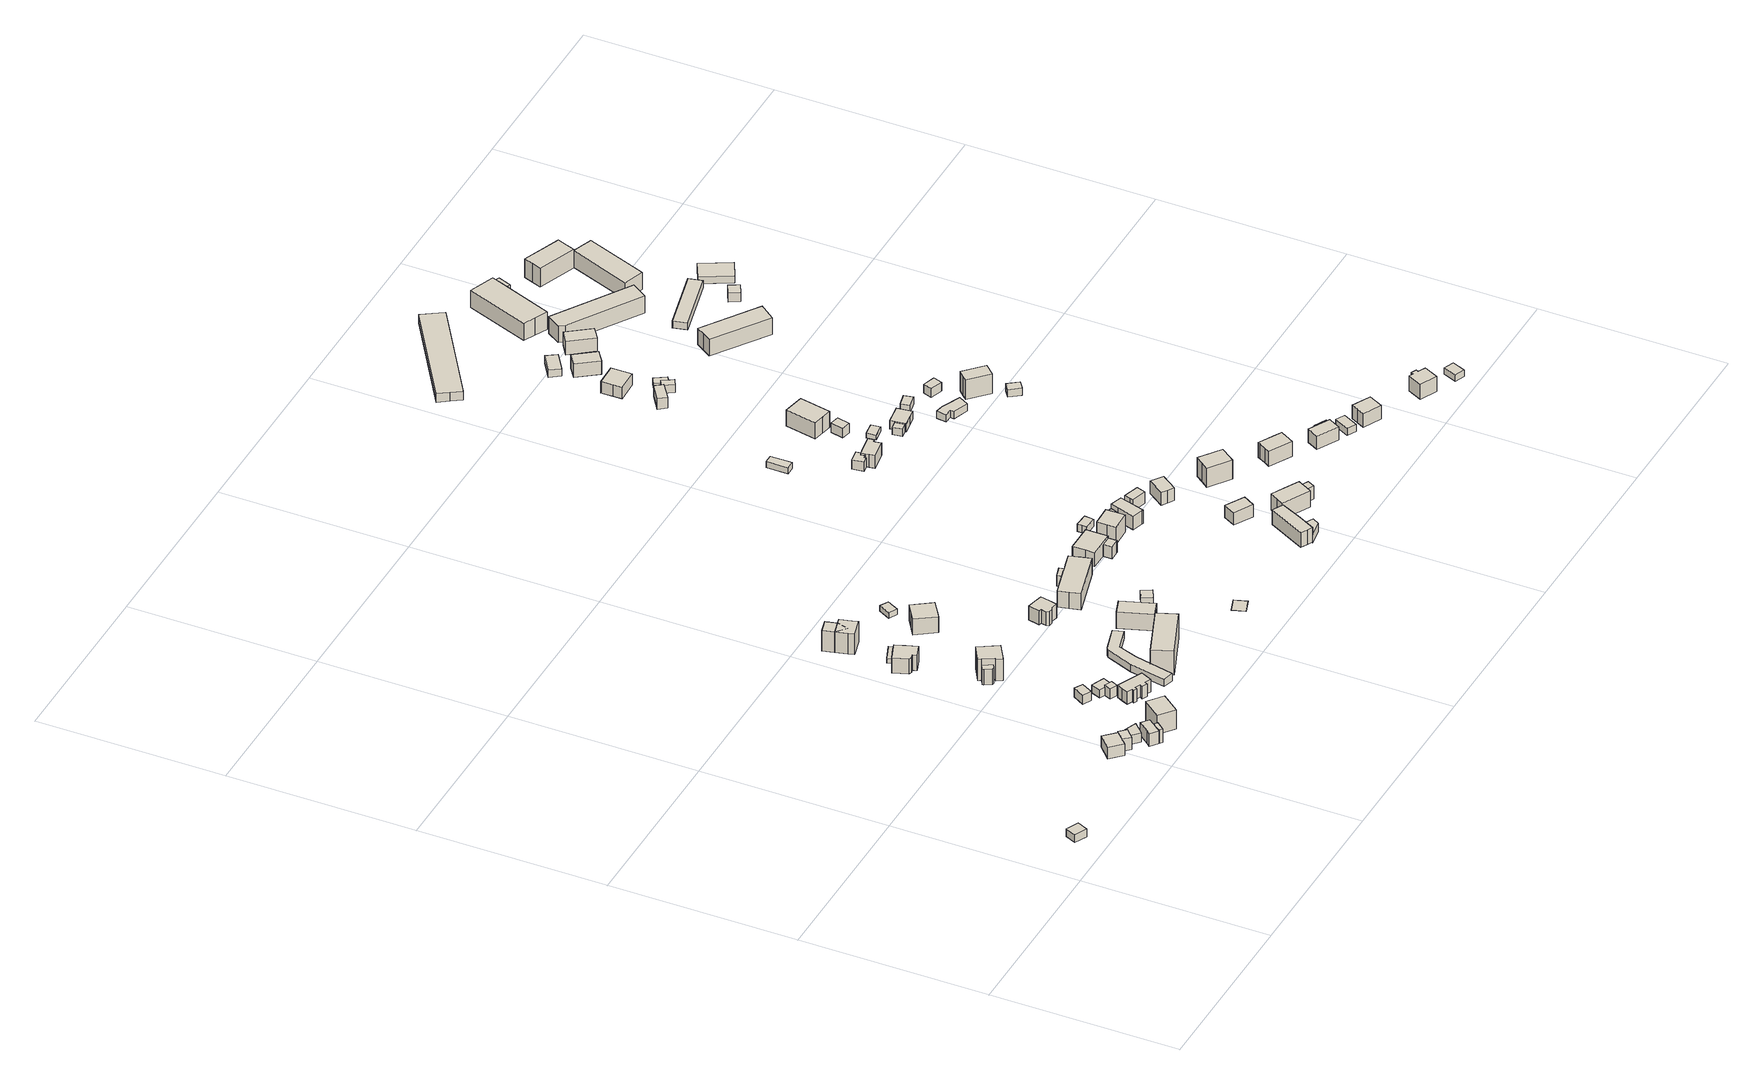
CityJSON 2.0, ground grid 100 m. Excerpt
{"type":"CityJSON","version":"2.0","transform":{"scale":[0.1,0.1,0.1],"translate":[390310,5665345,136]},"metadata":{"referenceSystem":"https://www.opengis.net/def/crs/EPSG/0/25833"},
"CityObjects":{
"building1":{"type":"Building","attributes":{"Gemeindeschluessel":"14627100","BezugspunktDach":"2200","function":"31001_9998","measuredHeight":4.64,"storeysAboveGround":2},"geometry":[{"type":"Solid","lod":"1","boundaries":[[[[0,1,2,3]],[[4,5,6,7]],[[4,7,3,2]],[[5,4,2,1]],[[6,5,1,0]],[[7,6,0,3]]]]}]},
"building2":{"type":"Building","attributes":{"Gemeindeschluessel":"14627100","function":"31001_9998"},"children":["building2-1","building2-2"]},
"building2-1":{"type":"BuildingPart","attributes":{"BezugspunktDach":"2200","measuredHeight":8.38,"storeysAboveGround":3},"parents":["building2"],"geometry":[{"type":"Solid","lod":"1","boundaries":[[[[8,9,10,11]],[[12,13,14,15]],[[12,15,11,10]],[[13,12,10,9]],[[14,13,9,8]],[[15,14,8,11]]]]}]},
"building2-2":{"type":"BuildingPart","attributes":{"BezugspunktDach":"2200","measuredHeight":9.36,"storeysAboveGround":3},"parents":["building2"],"geometry":[{"type":"Solid","lod":"1","boundaries":[[[[16,17,18,19,20]],[[21,13,22,23,24]],[[21,24,20,19]],[[13,21,19,18]],[[22,13,18,17]],[[23,22,17,16]],[[24,23,16,20]]]]}]},
"building3":{"type":"Building","attributes":{"Gemeindeschluessel":"14627100","BezugspunktDach":"2200","function":"31001_9998","measuredHeight":6.65,"storeysAboveGround":2},"geometry":[{"type":"Solid","lod":"1","boundaries":[[[[25,26,27,28]],[[29,30,31,32]],[[29,32,28,27]],[[30,29,27,26]],[[31,30,26,25]],[[32,31,25,28]]]]}]},
"building4":{"type":"Building","attributes":{"Gemeindeschluessel":"14627100","function":"31001_9998"},"children":["building4-1","building4-2"]},
"building4-1":{"type":"BuildingPart","attributes":{"BezugspunktDach":"2200","measuredHeight":8.19,"storeysAboveGround":3},"parents":["building4"],"geometry":[{"type":"Solid","lod":"1","boundaries":[[[[33,34,35,36,37]],[[38,39,40,41,42]],[[38,42,37,36]],[[39,38,36,35]],[[40,39,35,34]],[[41,40,34,33]],[[42,41,33,37]]]]}]},
"building4-2":{"type":"BuildingPart","attributes":{"BezugspunktDach":"2200","measuredHeight":8.65,"storeysAboveGround":3},"parents":["building4"],"geometry":[{"type":"Solid","lod":"1","boundaries":[[[[43,44,45,46,47]],[[48,49,50,51,41]],[[48,41,47,46]],[[49,48,46,45]],[[50,49,45,44]],[[51,50,44,43]],[[41,51,43,47]]]]}]},
"building5":{"type":"Building","attributes":{"Gemeindeschluessel":"14627100","BezugspunktDach":"2200","function":"31001_9998","measuredHeight":12.72,"storeysAboveGround":4},"geometry":[{"type":"Solid","lod":"1","boundaries":[[[[52,53,54,55,56]],[[57,58,59,60,61]],[[57,61,56,55]],[[58,57,55,54]],[[59,58,54,53]],[[60,59,53,52]],[[61,60,52,56]]]]}]},
"building6":{"type":"Building","attributes":{"Gemeindeschluessel":"14627100","BezugspunktDach":"2200","function":"31001_9998","measuredHeight":8.9,"storeysAboveGround":3},"geometry":[{"type":"Solid","lod":"1","boundaries":[[[[62,63,64,65,66,67,68,69,70]],[[71,72,73,74,75,76,77,78,79]],[[71,79,70,69]],[[72,71,69,68]],[[73,72,68,67]],[[74,73,67,66]],[[75,74,66,65]],[[76,75,65,64]],[[77,76,64,63]],[[78,77,63,62]],[[79,78,62,70]]]]}]},
"building7":{"type":"Building","attributes":{"Gemeindeschluessel":"14627100","function":"31001_9998"},"children":["building7-1","building7-2"]},
"building7-1":{"type":"BuildingPart","attributes":{"BezugspunktDach":"2200","measuredHeight":12.73,"storeysAboveGround":4},"parents":["building7"],"geometry":[{"type":"Solid","lod":"1","boundaries":[[[[80,81,82,83,84,85]],[[86,87,88,89,90,91]],[[86,91,85,84]],[[87,86,84,83]],[[88,87,83,82]],[[89,88,82,81]],[[90,89,81,80]],[[91,90,80,85]]]]}]},
"building7-2":{"type":"BuildingPart","attributes":{"BezugspunktDach":"2200","measuredHeight":12.57,"storeysAboveGround":4},"parents":["building7"],"geometry":[{"type":"Solid","lod":"1","boundaries":[[[[92,93,94,95,96]],[[97,98,99,91,100]],[[97,100,96,95]],[[98,97,95,94]],[[99,98,94,93]],[[91,99,93,92]],[[100,91,92,96]]]]}]},
"building8":{"type":"Building","attributes":{"Gemeindeschluessel":"14627100","BezugspunktDach":"2200","function":"31001_9998","measuredHeight":5.25,"storeysAboveGround":2},"geometry":[{"type":"Solid","lod":"1","boundaries":[[[[101,102,103,104]],[[105,106,107,108]],[[105,108,104,103]],[[106,105,103,102]],[[107,106,102,101]],[[108,107,101,104]]]]}]},
"building9":{"type":"Building","attributes":{"Gemeindeschluessel":"14627100","BezugspunktDach":"2200","function":"31001_9998","measuredHeight":2.32,"storeysAboveGround":1},"geometry":[{"type":"Solid","lod":"1","boundaries":[[[[109,110,111,112,113,114]],[[115,116,117,118,119,120]],[[115,120,114,113]],[[116,115,113,112]],[[117,116,112,111]],[[118,117,111,110]],[[119,118,110,109]],[[120,119,109,114]]]]}]},
"building10":{"type":"Building","attributes":{"Gemeindeschluessel":"14627100","function":"31001_9998"},"children":["building10-1","building10-2"]},
"building10-1":{"type":"BuildingPart","attributes":{"BezugspunktDach":"2200","measuredHeight":5.25,"storeysAboveGround":2},"parents":["building10"],"geometry":[{"type":"Solid","lod":"1","boundaries":[[[[121,122,123,124]],[[125,126,127,128]],[[125,128,124,123]],[[126,125,123,122]],[[127,126,122,121]],[[128,127,121,124]]]]}]},
"building10-2":{"type":"BuildingPart","attributes":{"BezugspunktDach":"2200","measuredHeight":7.28,"storeysAboveGround":2},"parents":["building10"],"geometry":[{"type":"Solid","lod":"1","boundaries":[[[[129,130,131,132,133]],[[134,135,127,136,137]],[[134,137,133,132]],[[135,134,132,131]],[[127,135,131,130]],[[136,127,130,129]],[[137,136,129,133]]]]}]},
"building11":{"type":"Building","attributes":{"Gemeindeschluessel":"14627100","function":"31001_9998"},"children":["building11-1","building11-2"]},
"building11-1":{"type":"BuildingPart","attributes":{"BezugspunktDach":"2200","measuredHeight":15.27,"storeysAboveGround":5},"parents":["building11"],"geometry":[{"type":"Solid","lod":"1","boundaries":[[[[138,139,140,141,142,143,144,145,146,147]],[[148,149,150,151,152,153,154,155,156,157]],[[148,157,147,146]],[[149,148,146,145]],[[150,149,145,144]],[[151,150,144,143]],[[152,151,143,142]],[[153,152,142,141]],[[154,153,141,140]],[[155,154,140,139]],[[156,155,139,138]],[[157,156,138,147]]]]}]},
"building11-2":{"type":"BuildingPart","attributes":{"BezugspunktDach":"2200","measuredHeight":9.01,"storeysAboveGround":3},"parents":["building11"],"geometry":[{"type":"Solid","lod":"1","boundaries":[[[[158,159,160,161,162,163]],[[164,155,165,166,167,168]],[[164,168,163,162]],[[155,164,162,161]],[[165,155,161,160]],[[166,165,160,159]],[[167,166,159,158]],[[168,167,158,163]]]]}]},
"building12":{"type":"Building","attributes":{"Gemeindeschluessel":"14627100","BezugspunktDach":"2200","function":"31001_9998","measuredHeight":10.19,"storeysAboveGround":3},"geometry":[{"type":"Solid","lod":"1","boundaries":[[[[169,170,171,172,173,174,175,176,177,178,179,180,181,182]],[[183,184,185,186,187,188,189,190,191,192,193,194,195,196]],[[183,196,182,181]],[[184,183,181,180]],[[185,184,180,179]],[[186,185,179,178]],[[187,186,178,177]],[[188,187,177,176]],[[189,188,176,175]],[[190,189,175,174]],[[191,190,174,173]],[[192,191,173,172]],[[193,192,172,171]],[[194,193,171,170]],[[195,194,170,169]],[[196,195,169,182]]]]}]},
"building13":{"type":"Building","attributes":{"Gemeindeschluessel":"14627100","BezugspunktDach":"2200","function":"31001_9998","measuredHeight":11.55,"storeysAboveGround":4},"geometry":[{"type":"Solid","lod":"1","boundaries":[[[[197,198,199,200,201]],[[202,203,204,205,206]],[[202,206,201,200]],[[203,202,200,199]],[[204,203,199,198]],[[205,204,198,197]],[[206,205,197,201]]]]}]},
"building14":{"type":"Building","attributes":{"Gemeindeschluessel":"14627100","BezugspunktDach":"2200","function":"31001_9998","measuredHeight":3.52,"storeysAboveGround":1},"geometry":[{"type":"Solid","lod":"1","boundaries":[[[[207,208,209,210]],[[211,212,213,214]],[[211,214,210,209]],[[212,211,209,208]],[[213,212,208,207]],[[214,213,207,210]]]]}]},
"building15":{"type":"Building","attributes":{"Gemeindeschluessel":"14627100","BezugspunktDach":"2200","function":"31001_9998","measuredHeight":4.32,"storeysAboveGround":1},"geometry":[{"type":"Solid","lod":"1","boundaries":[[[[215,216,217,218,219,220,221,222,223]],[[224,225,226,227,228,229,230,231,232]],[[224,232,223,222]],[[225,224,222,221]],[[226,225,221,220]],[[227,226,220,219]],[[228,227,219,218]],[[229,228,218,217]],[[230,229,217,216]],[[231,230,216,215]],[[232,231,215,223]]]]}]},
"building16":{"type":"Building","attributes":{"Gemeindeschluessel":"14627100","BezugspunktDach":"2200","function":"31001_9998","measuredHeight":16.64,"storeysAboveGround":6},"geometry":[{"type":"Solid","lod":"1","boundaries":[[[[233,234,235,236,237]],[[238,239,240,241,242]],[[238,242,237,236]],[[239,238,236,235]],[[240,239,235,234]],[[241,240,234,233]],[[242,241,233,237]]]]}]},
"building17":{"type":"Building","attributes":{"Gemeindeschluessel":"14627100","BezugspunktDach":"2200","function":"31001_9998","measuredHeight":10.43,"storeysAboveGround":3},"geometry":[{"type":"Solid","lod":"1","boundaries":[[[[243,244,245,246,247,248,249,250,251,252,253]],[[254,255,256,257,258,259,260,261,262,263,264]],[[254,264,253,252]],[[255,254,252,251]],[[256,255,251,250]],[[257,256,250,249]],[[258,257,249,248]],[[259,258,248,247]],[[260,259,247,246]],[[261,260,246,245]],[[262,261,245,244]],[[263,262,244,243]],[[264,263,243,253]]]]}]},
"building18":{"type":"Building","attributes":{"Gemeindeschluessel":"14627100","BezugspunktDach":"2200","function":"31001_9998","measuredHeight":12.55,"storeysAboveGround":4},"geometry":[{"type":"Solid","lod":"1","boundaries":[[[[265,266,267,268,269]],[[270,271,272,273,274]],[[270,274,269,268]],[[271,270,268,267]],[[272,271,267,266]],[[273,272,266,265]],[[274,273,265,269]]]]}]},
"building19":{"type":"Building","attributes":{"Gemeindeschluessel":"14627100","function":"31001_9998"},"children":["building19-1","building19-2"]},
"building19-1":{"type":"BuildingPart","attributes":{"BezugspunktDach":"2200","measuredHeight":11.27,"storeysAboveGround":4},"parents":["building19"],"geometry":[{"type":"Solid","lod":"1","boundaries":[[[[275,276,277,278,279,280,281,282,283]],[[284,285,286,287,288,289,290,291,292]],[[284,292,283,282]],[[285,284,282,281]],[[286,285,281,280]],[[287,286,280,279]],[[288,287,279,278]],[[289,288,278,277]],[[290,289,277,276]],[[291,290,276,275]],[[292,291,275,283]]]]}]},
"building19-2":{"type":"BuildingPart","attributes":{"BezugspunktDach":"2200","measuredHeight":7.36,"storeysAboveGround":2},"parents":["building19"],"geometry":[{"type":"Solid","lod":"1","boundaries":[[[[293,294,295,296,297]],[[298,286,285,284,299]],[[298,299,297,296]],[[286,298,296,295]],[[285,286,295,294]],[[284,285,294,293]],[[299,284,293,297]]]]}]},
"building20":{"type":"Building","attributes":{"Gemeindeschluessel":"14627100","BezugspunktDach":"2200","function":"31001_9998","measuredHeight":3.21,"storeysAboveGround":1},"geometry":[{"type":"Solid","lod":"1","boundaries":[[[[300,301,302,303]],[[304,305,306,307]],[[304,307,303,302]],[[305,304,302,301]],[[306,305,301,300]],[[307,306,300,303]]]]}]},
"building21":{"type":"Building","attributes":{"Gemeindeschluessel":"14627100","BezugspunktDach":"2200","function":"31001_9998","measuredHeight":3.63,"storeysAboveGround":1},"geometry":[{"type":"Solid","lod":"1","boundaries":[[[[308,309,310,311]],[[312,313,314,315]],[[312,315,311,310]],[[313,312,310,309]],[[314,313,309,308]],[[315,314,308,311]]]]}]},
"building22":{"type":"Building","attributes":{"Gemeindeschluessel":"14627100","BezugspunktDach":"2200","function":"31001_9998","measuredHeight":0.204,"storeysAboveGround":1},"geometry":[{"type":"Solid","lod":"1","boundaries":[[[[316,317,318,319]],[[320,321,322,323]],[[320,323,319,318]],[[321,320,318,317]],[[322,321,317,316]],[[323,322,316,319]]]]}]},
"building23":{"type":"Building","attributes":{"Gemeindeschluessel":"14627100","BezugspunktDach":"2200","function":"31001_9998","measuredHeight":5.45,"storeysAboveGround":2},"geometry":[{"type":"Solid","lod":"1","boundaries":[[[[324,325,326,327,328,329,330,331]],[[332,333,334,335,336,337,338,339]],[[332,339,331,330]],[[333,332,330,329]],[[334,333,329,328]],[[335,334,328,327]],[[336,335,327,326]],[[337,336,326,325]],[[338,337,325,324]],[[339,338,324,331]]]]}]},
"building24":{"type":"Building","attributes":{"Gemeindeschluessel":"14627100","function":"31001_9998"},"children":["building24-1","building24-2"]},
"building24-1":{"type":"BuildingPart","attributes":{"BezugspunktDach":"2200","measuredHeight":9.37,"storeysAboveGround":3},"parents":["building24"],"geometry":[{"type":"Solid","lod":"1","boundaries":[[[[340,341,342,343,344]],[[345,346,347,348,349]],[[345,349,344,343]],[[346,345,343,342]],[[347,346,342,341]],[[348,347,341,340]],[[349,348,340,344]]]]}]},
"building24-2":{"type":"BuildingPart","attributes":{"BezugspunktDach":"2200","measuredHeight":7.01,"storeysAboveGround":2},"parents":["building24"],"geometry":[{"type":"Solid","lod":"1","boundaries":[[[[350,351,352,353,354,355]],[[356,346,357,358,359,360]],[[356,360,355,354]],[[346,356,354,353]],[[357,346,353,352]],[[358,357,352,351]],[[359,358,351,350]],[[360,359,350,355]]]]}]},
"building25":{"type":"Building","attributes":{"Gemeindeschluessel":"14627100","BezugspunktDach":"2200","function":"31001_9998","measuredHeight":8.66,"storeysAboveGround":3},"geometry":[{"type":"Solid","lod":"1","boundaries":[[[[361,362,363,364,365,366,367,368,369,370]],[[371,372,373,374,375,376,377,378,379,380]],[[371,380,370,369]],[[372,371,369,368]],[[373,372,368,367]],[[374,373,367,366]],[[375,374,366,365]],[[376,375,365,364]],[[377,376,364,363]],[[378,377,363,362]],[[379,378,362,361]],[[380,379,361,370]]]]}]},
"building26":{"type":"Building","attributes":{"Gemeindeschluessel":"14627100","BezugspunktDach":"2200","function":"31001_9998","measuredHeight":7.81,"storeysAboveGround":3},"geometry":[{"type":"Solid","lod":"1","boundaries":[[[[381,382,383,384]],[[385,386,387,388]],[[385,388,384,383]],[[386,385,383,382]],[[387,386,382,381]],[[388,387,381,384]]]]}]},
"building27":{"type":"Building","attributes":{"Gemeindeschluessel":"14627100","BezugspunktDach":"2200","function":"31001_9998","measuredHeight":7.99,"storeysAboveGround":3},"geometry":[{"type":"Solid","lod":"1","boundaries":[[[[389,390,391,392,393]],[[394,395,396,397,398]],[[394,398,393,392]],[[395,394,392,391]],[[396,395,391,390]],[[397,396,390,389]],[[398,397,389,393]]]]}]},
"building28":{"type":"Building","attributes":{"Gemeindeschluessel":"14627100","BezugspunktDach":"2200","function":"31001_9998","measuredHeight":11.58,"storeysAboveGround":4},"geometry":[{"type":"Solid","lod":"1","boundaries":[[[[399,400,401,402,403]],[[404,405,406,407,408]],[[404,408,403,402]],[[405,404,402,401]],[[406,405,401,400]],[[407,406,400,399]],[[408,407,399,403]]]]}]},
"building29":{"type":"Building","attributes":{"Gemeindeschluessel":"14627100","BezugspunktDach":"2200","function":"31001_9998","measuredHeight":5.82,"storeysAboveGround":2},"geometry":[{"type":"Solid","lod":"1","boundaries":[[[[409,410,411,412,413]],[[414,415,416,417,418]],[[414,418,413,412]],[[415,414,412,411]],[[416,415,411,410]],[[417,416,410,409]],[[418,417,409,413]]]]}]},
"building30":{"type":"Building","attributes":{"Gemeindeschluessel":"14627100","BezugspunktDach":"2200","function":"31001_9998","measuredHeight":8.62,"storeysAboveGround":3},"geometry":[{"type":"Solid","lod":"1","boundaries":[[[[419,420,421,422,423]],[[424,425,426,427,428]],[[424,428,423,422]],[[425,424,422,421]],[[426,425,421,420]],[[427,426,420,419]],[[428,427,419,423]]]]}]},
"building31":{"type":"Building","attributes":{"Gemeindeschluessel":"14627100","BezugspunktDach":"2200","function":"31001_9998","measuredHeight":11.82,"storeysAboveGround":4},"geometry":[{"type":"Solid","lod":"1","boundaries":[[[[429,430,431,432,433]],[[434,435,436,437,438]],[[434,438,433,432]],[[435,434,432,431]],[[436,435,431,430]],[[437,436,430,429]],[[438,437,429,433]]]]}]},
"building32":{"type":"Building","attributes":{"Gemeindeschluessel":"14627100","BezugspunktDach":"2200","function":"31001_9998","measuredHeight":4.53,"storeysAboveGround":2},"geometry":[{"type":"Solid","lod":"1","boundaries":[[[[439,440,441,442,443]],[[444,445,446,447,448]],[[444,448,443,442]],[[445,444,442,441]],[[446,445,441,440]],[[447,446,440,439]],[[448,447,439,443]]]]}]},
"building33":{"type":"Building","attributes":{"Gemeindeschluessel":"14627100","BezugspunktDach":"2200","function":"31001_9998","measuredHeight":2.73,"storeysAboveGround":1},"geometry":[{"type":"Solid","lod":"1","boundaries":[[[[449,450,451,452]],[[453,454,455,456]],[[453,456,452,451]],[[454,453,451,450]],[[455,454,450,449]],[[456,455,449,452]]]]}]},
"building34":{"type":"Building","attributes":{"Gemeindeschluessel":"14627100","function":"31001_9998"},"children":["building34-1","building34-2"]},
"building34-1":{"type":"BuildingPart","attributes":{"BezugspunktDach":"2200","measuredHeight":5.51,"storeysAboveGround":2},"parents":["building34"],"geometry":[{"type":"Solid","lod":"1","boundaries":[[[[457,458,459,460,461,462,463]],[[464,465,466,467,468,469,470]],[[464,470,463,462]],[[465,464,462,461]],[[466,465,461,460]],[[467,466,460,459]],[[468,467,459,458]],[[469,468,458,457]],[[470,469,457,463]]]]}]},
"building34-2":{"type":"BuildingPart","attributes":{"BezugspunktDach":"2200","measuredHeight":3.36,"storeysAboveGround":1},"parents":["building34"],"geometry":[{"type":"Solid","lod":"1","boundaries":[[[[471,472,473,474,475]],[[476,477,466,465,478]],[[476,478,475,474]],[[477,476,474,473]],[[466,477,473,472]],[[465,466,472,471]],[[478,465,471,475]]]]}]},
"building35":{"type":"Building","attributes":{"Gemeindeschluessel":"14627100","BezugspunktDach":"2200","function":"31001_9998","measuredHeight":4.22,"storeysAboveGround":1},"geometry":[{"type":"Solid","lod":"1","boundaries":[[[[479,480,481,482]],[[483,484,485,486]],[[483,486,482,481]],[[484,483,481,480]],[[485,484,480,479]],[[486,485,479,482]]]]}]},
"building36":{"type":"Building","attributes":{"Gemeindeschluessel":"14627100","BezugspunktDach":"2200","function":"31001_9998","measuredHeight":9.67,"storeysAboveGround":3},"geometry":[{"type":"Solid","lod":"1","boundaries":[[[[487,488,489,490,491]],[[492,493,494,495,496]],[[492,496,491,490]],[[493,492,490,489]],[[494,493,489,488]],[[495,494,488,487]],[[496,495,487,491]]]]}]},
"building37":{"type":"Building","attributes":{"Gemeindeschluessel":"14627100","BezugspunktDach":"2200","function":"31001_9998","measuredHeight":4.1,"storeysAboveGround":1},"geometry":[{"type":"Solid","lod":"1","boundaries":[[[[497,498,499,500,501]],[[502,503,504,505,506]],[[502,506,501,500]],[[503,502,500,499]],[[504,503,499,498]],[[505,504,498,497]],[[506,505,497,501]]]]}]},
"building38":{"type":"Building","attributes":{"Gemeindeschluessel":"14627100","BezugspunktDach":"2200","function":"31001_9998","measuredHeight":8.17,"storeysAboveGround":3},"geometry":[{"type":"Solid","lod":"1","boundaries":[[[[507,508,509,510,511,512,513]],[[514,515,516,517,518,519,520]],[[514,520,513,512]],[[515,514,512,511]],[[516,515,511,510]],[[517,516,510,509]],[[518,517,509,508]],[[519,518,508,507]],[[520,519,507,513]]]]}]},
"building39":{"type":"Building","attributes":{"Gemeindeschluessel":"14627100","function":"31001_9998"},"children":["building39-1","building39-2"]},
"building39-1":{"type":"BuildingPart","attributes":{"BezugspunktDach":"2200","measuredHeight":5.51,"storeysAboveGround":2},"parents":["building39"],"geometry":[{"type":"Solid","lod":"1","boundaries":[[[[521,522,523,524,525,526,527,528,529]],[[530,531,532,533,534,535,536,537,538]],[[530,538,529,528]],[[531,530,528,527]],[[532,531,527,526]],[[533,532,526,525]],[[534,533,525,524]],[[535,534,524,523]],[[536,535,523,522]],[[537,536,522,521]],[[538,537,521,529]]]]}]},
"building39-2":{"type":"BuildingPart","attributes":{"BezugspunktDach":"2200","measuredHeight":4.41,"storeysAboveGround":1},"parents":["building39"],"geometry":[{"type":"Solid","lod":"1","boundaries":[[[[539,540,541,542,543]],[[537,536,535,544,545]],[[537,545,543,542]],[[536,537,542,541]],[[535,536,541,540]],[[544,535,540,539]],[[545,544,539,543]]]]}]},
"building40":{"type":"Building","attributes":{"Gemeindeschluessel":"14627100","BezugspunktDach":"2200","function":"31001_9998","measuredHeight":10.13,"storeysAboveGround":3},"geometry":[{"type":"Solid","lod":"1","boundaries":[[[[546,547,548,549,550,551,552]],[[553,554,555,556,557,558,559]],[[553,559,552,551]],[[554,553,551,550]],[[555,554,550,549]],[[556,555,549,548]],[[557,556,548,547]],[[558,557,547,546]],[[559,558,546,552]]]]}]},
"building41":{"type":"Building","attributes":{"Gemeindeschluessel":"14627100","BezugspunktDach":"2200","function":"31001_9998","measuredHeight":4.81,"storeysAboveGround":2},"geometry":[{"type":"Solid","lod":"1","boundaries":[[[[560,561,562,563]],[[564,565,566,567]],[[564,567,563,562]],[[565,564,562,561]],[[566,565,561,560]],[[567,566,560,563]]]]}]},
"building42":{"type":"Building","attributes":{"Gemeindeschluessel":"14627100","BezugspunktDach":"2200","function":"31001_9998","measuredHeight":9.57,"storeysAboveGround":3},"geometry":[{"type":"Solid","lod":"1","boundaries":[[[[568,569,570,571,572]],[[573,574,575,576,577]],[[573,577,572,571]],[[574,573,571,570]],[[575,574,570,569]],[[576,575,569,568]],[[577,576,568,572]]]]}]},
"building43":{"type":"Building","attributes":{"Gemeindeschluessel":"14627100","BezugspunktDach":"2200","function":"31001_9998","measuredHeight":7.36,"storeysAboveGround":2},"geometry":[{"type":"Solid","lod":"1","boundaries":[[[[578,579,580,581,582]],[[583,584,585,586,587]],[[583,587,582,581]],[[584,583,581,580]],[[585,584,580,579]],[[586,585,579,578]],[[587,586,578,582]]]]}]},
"building44":{"type":"Building","attributes":{"Gemeindeschluessel":"14627100","BezugspunktDach":"2200","function":"31001_9998","measuredHeight":8.58,"storeysAboveGround":3},"geometry":[{"type":"Solid","lod":"1","boundaries":[[[[588,589,590,591]],[[592,593,594,595]],[[592,595,591,590]],[[593,592,590,589]],[[594,593,589,588]],[[595,594,588,591]]]]}]},
"building45":{"type":"Building","attributes":{"Gemeindeschluessel":"14627100","BezugspunktDach":"2200","function":"31001_9998","measuredHeight":4.45,"storeysAboveGround":1},"geometry":[{"type":"Solid","lod":"1","boundaries":[[[[596,597,598,599]],[[600,601,602,603]],[[600,603,599,598]],[[601,600,598,597]],[[602,601,597,596]],[[603,602,596,599]]]]}]},
"building46":{"type":"Building","attributes":{"Gemeindeschluessel":"14627100","BezugspunktDach":"2200","function":"31001_9998","measuredHeight":9.05,"storeysAboveGround":3},"geometry":[{"type":"Solid","lod":"1","boundaries":[[[[604,605,606,607,608]],[[609,610,611,612,613]],[[609,613,608,607]],[[610,609,607,606]],[[611,610,606,605]],[[612,611,605,604]],[[613,612,604,608]]]]}]},
"building47":{"type":"Building","attributes":{"Gemeindeschluessel":"14627100","BezugspunktDach":"2200","function":"31001_9998","measuredHeight":4.19,"storeysAboveGround":1},"geometry":[{"type":"Solid","lod":"1","boundaries":[[[[614,615,616,617,618,619,620]],[[621,622,623,624,625,626,627]],[[621,627,620,619]],[[622,621,619,618]],[[623,622,618,617]],[[624,623,617,616]],[[625,624,616,615]],[[626,625,615,614]],[[627,626,614,620]]]]}]},
"building48":{"type":"Building","attributes":{"Gemeindeschluessel":"14627100","function":"31001_9998"},"children":["building48-1","building48-2","building48-3"]},
"building48-1":{"type":"BuildingPart","attributes":{"BezugspunktDach":"2200","measuredHeight":11.05,"storeysAboveGround":4},"parents":["building48"],"geometry":[{"type":"Solid","lod":"1","boundaries":[[[[628,629,630,631,632,633,634,635,636,637]],[[638,639,640,641,642,643,644,645,646,647]],[[638,647,637,636]],[[639,638,636,635]],[[640,639,635,634]],[[641,640,634,633]],[[642,641,633,632]],[[643,642,632,631]],[[644,643,631,630]],[[645,644,630,629]],[[646,645,629,628]],[[647,646,628,637]]]]}]},
"building48-2":{"type":"BuildingPart","attributes":{"BezugspunktDach":"2200","measuredHeight":4.08,"storeysAboveGround":1},"parents":["building48"],"geometry":[{"type":"Solid","lod":"1","boundaries":[[[[648,649,650,651]],[[652,653,654,655]],[[652,655,651,650]],[[653,652,650,649]],[[654,653,649,648]],[[655,654,648,651]]]]}]},
"building48-3":{"type":"BuildingPart","attributes":{"BezugspunktDach":"2200","measuredHeight":8.71,"storeysAboveGround":3},"parents":["building48"],"geometry":[{"type":"Solid","lod":"1","boundaries":[[[[656,657,658,659,660,661,662]],[[663,664,665,666,667,668,669]],[[663,669,662,661]],[[664,663,661,660]],[[665,664,660,659]],[[666,665,659,658]],[[667,666,658,657]],[[668,667,657,656]],[[669,668,656,662]]]]}]},
"building49":{"type":"Building","attributes":{"Gemeindeschluessel":"14627100","function":"31001_9998"},"children":["building49-1","building49-2"]},
"building49-1":{"type":"BuildingPart","attributes":{"BezugspunktDach":"2200","measuredHeight":13.02,"storeysAboveGround":4},"parents":["building49"],"geometry":[{"type":"Solid","lod":"1","boundaries":[[[[670,671,672,673,674,675,676]],[[677,678,679,680,681,682,683]],[[677,683,676,675]],[[678,677,675,674]],[[679,678,674,673]],[[680,679,673,672]],[[681,680,672,671]],[[682,681,671,670]],[[683,682,670,676]]]]}]},
"building49-2":{"type":"BuildingPart","attributes":{"BezugspunktDach":"2200","measuredHeight":6.17,"storeysAboveGround":2},"parents":["building49"],"geometry":[{"type":"Solid","lod":"1","boundaries":[[[[684,685,686,687,688]],[[679,689,690,691,680]],[[679,680,688,687]],[[689,679,687,686]],[[690,689,686,685]],[[691,690,685,684]],[[680,691,684,688]]]]}]},
"building50":{"type":"Building","attributes":{"Gemeindeschluessel":"14627100","BezugspunktDach":"2200","function":"31001_9998","measuredHeight":10.05,"storeysAboveGround":3},"geometry":[{"type":"Solid","lod":"1","boundaries":[[[[692,693,694,695,696]],[[697,698,699,700,701]],[[697,701,696,695]],[[698,697,695,694]],[[699,698,694,693]],[[700,699,693,692]],[[701,700,692,696]]]]}]},
"building51":{"type":"Building","attributes":{"Gemeindeschluessel":"14627100","BezugspunktDach":"2200","function":"31001_9998","measuredHeight":5.16,"storeysAboveGround":2},"geometry":[{"type":"Solid","lod":"1","boundaries":[[[[702,703,704,705]],[[706,707,708,709]],[[706,709,705,704]],[[707,706,704,703]],[[708,707,703,702]],[[709,708,702,705]]]]}]},
"building52":{"type":"Building","attributes":{"Gemeindeschluessel":"14627100","BezugspunktDach":"2200","function":"31001_9998","measuredHeight":12.93,"storeysAboveGround":4},"geometry":[{"type":"Solid","lod":"1","boundaries":[[[[710,711,712,713,714,715,716]],[[717,718,719,720,721,722,723]],[[717,723,716,715]],[[718,717,715,714]],[[719,718,714,713]],[[720,719,713,712]],[[721,720,712,711]],[[722,721,711,710]],[[723,722,710,716]]]]}]},
"building53":{"type":"Building","attributes":{"Gemeindeschluessel":"14627100","function":"31001_9998"},"children":["building53-1","building53-2"]},
"building53-1":{"type":"BuildingPart","attributes":{"BezugspunktDach":"2200","measuredHeight":12.51,"storeysAboveGround":4},"parents":["building53"],"geometry":[{"type":"Solid","lod":"1","boundaries":[[[[724,725,726,727,728,729,730,731]],[[732,733,734,735,736,737,738,739]],[[732,739,731,730]],[[733,732,730,729]],[[734,733,729,728]],[[735,734,728,727]],[[736,735,727,726]],[[737,736,726,725]],[[738,737,725,724]],[[739,738,724,731]]]]}]},
"building53-2":{"type":"BuildingPart","attributes":{"BezugspunktDach":"2200","measuredHeight":3.5,"storeysAboveGround":1},"parents":["building53"],"geometry":[{"type":"Solid","lod":"1","boundaries":[[[[740,741,742,743]],[[744,745,746,734]],[[744,734,743,742]],[[745,744,742,741]],[[746,745,741,740]],[[734,746,740,743]]]]}]},
"building54":{"type":"Building","attributes":{"Gemeindeschluessel":"14627100","BezugspunktDach":"2200","function":"31001_9998","measuredHeight":11.87,"storeysAboveGround":4},"geometry":[{"type":"Solid","lod":"1","boundaries":[[[[747,748,749,750,751]],[[752,753,754,755,756]],[[752,756,751,750]],[[753,752,750,749]],[[754,753,749,748]],[[755,754,748,747]],[[756,755,747,751]]]]}]},
"building55":{"type":"Building","attributes":{"Gemeindeschluessel":"14627100","BezugspunktDach":"2200","function":"31001_9998","measuredHeight":4.17,"storeysAboveGround":1},"geometry":[{"type":"Solid","lod":"1","boundaries":[[[[757,758,759,760]],[[761,762,763,764]],[[761,764,760,759]],[[762,761,759,758]],[[763,762,758,757]],[[764,763,757,760]]]]}]},
"building56":{"type":"Building","attributes":{"Gemeindeschluessel":"14627100","BezugspunktDach":"2200","function":"31001_9998","measuredHeight":4.77,"storeysAboveGround":2},"geometry":[{"type":"Solid","lod":"1","boundaries":[[[[765,766,767,768]],[[769,770,771,772]],[[769,772,768,767]],[[770,769,767,766]],[[771,770,766,765]],[[772,771,765,768]]]]}]},
"building57":{"type":"Building","attributes":{"Gemeindeschluessel":"14627100","BezugspunktDach":"2200","function":"31001_9998","measuredHeight":10.3,"storeysAboveGround":3},"geometry":[{"type":"Solid","lod":"1","boundaries":[[[[773,774,775,776,777,778,779,780,781]],[[782,783,784,785,786,787,788,789,790]],[[782,790,781,780]],[[783,782,780,779]],[[784,783,779,778]],[[785,784,778,777]],[[786,785,777,776]],[[787,786,776,775]],[[788,787,775,774]],[[789,788,774,773]],[[790,789,773,781]]]]}]},
"building58":{"type":"Building","attributes":{"Gemeindeschluessel":"14627100","BezugspunktDach":"2200","function":"31001_9998","measuredHeight":14.15,"storeysAboveGround":5},"geometry":[{"type":"Solid","lod":"1","boundaries":[[[[791,792,793,794,795,796,797]],[[798,799,800,801,802,803,804]],[[798,804,797,796]],[[799,798,796,795]],[[800,799,795,794]],[[801,800,794,793]],[[802,801,793,792]],[[803,802,792,791]],[[804,803,791,797]]]]}]},
"building59":{"type":"Building","attributes":{"Gemeindeschluessel":"14627100","BezugspunktDach":"2200","function":"31001_9998","measuredHeight":12.52,"storeysAboveGround":4},"geometry":[{"type":"Solid","lod":"1","boundaries":[[[[805,806,807,808,809]],[[810,811,812,813,814]],[[810,814,809,808]],[[811,810,808,807]],[[812,811,807,806]],[[813,812,806,805]],[[814,813,805,809]]]]}]},
"building60":{"type":"Building","attributes":{"Gemeindeschluessel":"14627100","BezugspunktDach":"2200","function":"31001_9998","measuredHeight":8.79,"storeysAboveGround":3},"geometry":[{"type":"Solid","lod":"1","boundaries":[[[[815,816,817,818]],[[819,820,821,822]],[[819,822,818,817]],[[820,819,817,816]],[[821,820,816,815]],[[822,821,815,818]]]]}]},
"building61":{"type":"Building","attributes":{"Gemeindeschluessel":"14627100","BezugspunktDach":"2200","function":"31001_9998","measuredHeight":9.59,"storeysAboveGround":3},"geometry":[{"type":"Solid","lod":"1","boundaries":[[[[823,824,825,826,827]],[[828,829,830,831,832]],[[828,832,827,826]],[[829,828,826,825]],[[830,829,825,824]],[[831,830,824,823]],[[832,831,823,827]]]]}]},
"building62":{"type":"Building","attributes":{"Gemeindeschluessel":"14627100","BezugspunktDach":"2200","function":"31001_9998","measuredHeight":3.48,"storeysAboveGround":1},"geometry":[{"type":"Solid","lod":"1","boundaries":[[[[833,834,835,836,837]],[[838,839,840,841,842]],[[838,842,837,836]],[[839,838,836,835]],[[840,839,835,834]],[[841,840,834,833]],[[842,841,833,837]]]]}]},
"building63":{"type":"Building","attributes":{"Gemeindeschluessel":"14627100","BezugspunktDach":"2200","function":"31001_9998","measuredHeight":4.34,"storeysAboveGround":1},"geometry":[{"type":"Solid","lod":"1","boundaries":[[[[843,844,845,846]],[[847,848,849,850]],[[847,850,846,845]],[[848,847,845,844]],[[849,848,844,843]],[[850,849,843,846]]]]}]},
"building64":{"type":"Building","attributes":{"Gemeindeschluessel":"14627100","BezugspunktDach":"2200","function":"31001_9998","measuredHeight":4.13,"storeysAboveGround":1},"geometry":[{"type":"Solid","lod":"1","boundaries":[[[[851,852,853,854]],[[855,856,857,858]],[[855,858,854,853]],[[856,855,853,852]],[[857,856,852,851]],[[858,857,851,854]]]]}]},
"building65":{"type":"Building","attributes":{"Gemeindeschluessel":"14627100","BezugspunktDach":"2200","function":"31001_9998","measuredHeight":5.6,"storeysAboveGround":2},"geometry":[{"type":"Solid","lod":"1","boundaries":[[[[859,860,861,862]],[[863,864,865,866]],[[863,866,862,861]],[[864,863,861,860]],[[865,864,860,859]],[[866,865,859,862]]]]}]},
"building66":{"type":"Building","attributes":{"Gemeindeschluessel":"14627100","BezugspunktDach":"2200","function":"31001_9998","measuredHeight":9.61,"storeysAboveGround":3},"geometry":[{"type":"Solid","lod":"1","boundaries":[[[[867,868,869,870,871]],[[872,873,874,875,876]],[[872,876,871,870]],[[873,872,870,869]],[[874,873,869,868]],[[875,874,868,867]],[[876,875,867,871]]]]}]},
"building67":{"type":"Building","attributes":{"Gemeindeschluessel":"14627100","BezugspunktDach":"2200","function":"31001_9998","measuredHeight":10.5,"storeysAboveGround":4},"geometry":[{"type":"Solid","lod":"1","boundaries":[[[[877,878,879,880,881,882,883,884]],[[885,886,887,888,889,890,891,892]],[[885,892,884,883]],[[886,885,883,882]],[[887,886,882,881]],[[888,887,881,880]],[[889,888,880,879]],[[890,889,879,878]],[[891,890,878,877]],[[892,891,877,884]]]]}]},
"building68":{"type":"Building","attributes":{"Gemeindeschluessel":"14627100","BezugspunktDach":"2200","function":"31001_9998","measuredHeight":4.74,"storeysAboveGround":2},"geometry":[{"type":"Solid","lod":"1","boundaries":[[[[893,894,895,896,897]],[[898,899,900,901,902]],[[898,902,897,896]],[[899,898,896,895]],[[900,899,895,894]],[[901,900,894,893]],[[902,901,893,897]]]]}]}
},
"vertices":[
[74,1,264],[102,58,264],[35,90,264],[8,33,264],[35,90,219],[102,58,219],[74,1,219],[8,33,219],
[847,173,188],[916,241,188],[858,301,188],[788,233,188],[858,301,122],[916,241,122],[847,173,122],[788,233,122],
[904,163,194],[949,207,194],[916,241,194],[893,218,194],[871,197,194],[893,218,122],[949,207,122],[904,163,122],[871,197,122],
[995,156,160],[1050,213,160],[985,237,160],[949,200,160],[985,237,107],[1050,213,107],[995,156,107],[949,200,107],
[1067,98,141],[1129,176,141],[1089,208,141],[1042,149,141],[1027,130,141],[1042,149,68],[1089,208,68],[1129,176,68],[1067,98,68],[1027,130,68],
[1082,86,147],[1117,129,147],[1102,141,147],[1088,125,147],[1067,98,147],[1088,125,68],[1102,141,68],[1117,129,68],[1082,86,68],
[1211,77,176],[1287,175,176],[1246,207,176],[1209,236,176],[1132,138,176],[1209,236,64],[1246,207,64],[1287,175,64],[1211,77,64],[1132,138,64],
[872,1315,306],[888,1308,306],[904,1314,306],[912,1290,306],[981,1316,306],[959,1375,306],[939,1428,306],[909,1417,306],[843,1392,306],[909,1417,217],[939,1428,217],[959,1375,217],[981,1316,217],[912,1290,217],[904,1314,217],[888,1308,217],[872,1315,217],[843,1392,217],
[808,1604,406],[817,1572,406],[914,1598,406],[905,1631,406],[888,1692,406],[791,1665,406],[888,1692,284],[905,1631,284],[914,1598,284],[817,1572,284],[808,1604,284],[791,1665,284],
[791,1665,405],[842,1623,405],[860,1684,405],[844,1744,405],[775,1725,405],[844,1744,284],[860,1684,284],[842,1623,284],[775,1725,284],
[1182,508,164],[1215,569,164],[1172,593,164],[1138,532,164],[1172,593,111],[1215,569,111],[1182,508,111],[1138,532,111],
[909,1417,246],[939,1428,246],[959,1375,246],[1020,1398,246],[989,1479,246],[898,1445,246],[989,1479,222],[1020,1398,222],[959,1375,222],[939,1428,222],[909,1417,222],[898,1445,222],
[1323,470,127],[1345,521,127],[1276,550,127],[1255,499,127],[1276,550,80],[1345,521,80],[1323,470,80],[1255,499,80],
[1307,433,141],[1323,470,141],[1297,481,141],[1283,487,141],[1268,450,141],[1283,487,80],[1297,481,80],[1307,433,80],[1268,450,80],
[1105,1046,234],[1104,1046,234],[1138,990,234],[1129,985,234],[1148,954,234],[1199,985,234],[1241,1010,234],[1180,1112,234],[1137,1087,234],[1095,1062,234],[1137,1087,109],[1180,1112,109],[1241,1010,109],[1199,985,109],[1148,954,109],[1129,985,109],[1138,990,109],[1104,1046,109],[1105,1046,109],[1095,1062,109],
[1098,985,200],[1108,983,200],[1133,998,200],[1104,1046,200],[1077,1029,200],[1077,1021,200],[1077,1029,109],[1133,998,109],[1108,983,109],[1098,985,109],[1077,1021,109],
[1308,354,142],[1304,344,142],[1321,336,142],[1327,348,142],[1357,335,142],[1350,321,142],[1377,308,142],[1384,324,142],[1416,309,142],[1429,337,142],[1444,369,142],[1309,430,142],[1295,399,142],[1280,367,142],[1295,399,69],[1309,430,69],[1444,369,69],[1429,337,69],[1416,309,69],[1384,324,69],[1377,308,69],[1350,321,69],[1357,335,69],[1327,348,69],[1321,336,69],[1304,344,69],[1308,354,69],[1280,367,69],
[1234,1334,303],[1328,1398,303],[1259,1499,303],[1207,1464,303],[1165,1435,303],[1207,1464,210],[1259,1499,210],[1328,1398,210],[1234,1334,210],[1165,1435,210],
[1214,1541,295],[1247,1603,295],[1203,1627,295],[1170,1565,295],[1203,1627,263],[1247,1603,263],[1214,1541,263],[1170,1565,263],
[1563,266,91],[1609,480,91],[1645,581,91],[1765,616,91],[1748,671,91],[1615,632,91],[1600,619,91],[1543,474,91],[1506,280,91],[1543,474,48],[1600,619,48],[1615,632,48],[1748,671,48],[1765,616,48],[1645,581,48],[1609,480,48],[1563,266,48],[1506,280,48],
[1647,296,159],[1919,402,159],[1899,452,159],[1878,508,159],[1606,402,159],[1878,508,18],[1899,452,18],[1919,402,18],[1647,296,18],[1606,402,18],
[1674,1007,155],[1668,977,155],[1676,963,155],[1694,960,155],[1696,961,155],[1707,968,155],[1744,960,155],[1764,1051,155],[1718,1062,155],[1673,1072,155],[1659,1010,155],[1673,1072,74],[1718,1062,74],[1764,1051,74],[1744,960,74],[1707,968,74],[1696,961,74],[1694,960,74],[1676,963,74],[1668,977,74],[1674,1007,74],[1659,1010,74],
[1902,521,129],[1944,535,129],[1985,550,129],[1925,722,129],[1842,693,129],[1925,722,32],[1985,550,32],[1944,535,32],[1902,521,32],[1842,693,32],
[1863,949,147],[1878,895,147],[2151,969,147],[2137,1022,147],[2121,1080,147],[2062,1064,147],[2004,1048,147],[2004,1049,147],[1848,1007,147],[2004,1049,52],[2004,1048,52],[2062,1064,52],[2121,1080,52],[2137,1022,52],[2151,969,52],[1878,895,52],[1863,949,52],[1848,1007,52],
[2004,1049,115],[2004,1048,115],[2062,1064,115],[2053,1096,115],[1996,1080,115],[2053,1096,52],[1996,1080,52],
[2095,621,66],[2148,649,66],[2120,702,66],[2067,674,66],[2120,702,33],[2148,649,33],[2095,621,33],[2067,674,33],
[1602,2298,623],[1648,2298,623],[1646,2414,623],[1601,2414,623],[1646,2414,587],[1648,2298,587],[1602,2298,587],[1601,2414,587],
[2231,200,30],[2307,225,30],[2284,293,30],[2208,267,30],[2284,293,28],[2307,225,28],[2231,200,28],[2208,267,28],
[1933,2059,511],[1965,2064,511],[1964,2073,511],[1980,2075,511],[1976,2098,511],[1991,2100,511],[1986,2129,511],[1923,2119,511],[1986,2129,456],[1991,2100,456],[1976,2098,456],[1980,2075,456],[1964,2073,456],[1965,2064,456],[1933,2059,456],[1923,2119,456],
[2226,1038,123],[2226,990,123],[2372,991,123],[2371,1108,123],[2225,1107,123],[2371,1108,41],[2372,991,41],[2226,990,41],[2226,1038,41],[2225,1107,41],
[2317,943,111],[2368,943,111],[2372,943,111],[2372,991,111],[2368,992,111],[2317,990,111],[2368,992,41],[2372,943,41],[2368,943,41],[2317,943,41],[2317,990,41],
[1980,2075,522],[1983,2056,522],[1987,2027,522],[2090,2043,522],[2085,2072,522],[2084,2082,522],[2098,2084,522],[2093,2117,522],[1991,2100,522],[1976,2098,522],[1991,2100,447],[2093,2117,447],[2098,2084,447],[2084,2082,447],[2085,2072,447],[2090,2043,447],[1987,2027,447],[1983,2056,447],[1980,2075,447],[1976,2098,447],
[2066,2201,603],[2082,2269,603],[2033,2280,603],[2018,2212,603],[2033,2280,547],[2082,2269,547],[2066,2201,547],[2018,2212,547],
[1777,3014,689],[1860,3073,689],[1847,3091,689],[1832,3112,689],[1748,3054,689],[1832,3112,625],[1847,3091,625],[1860,3073,625],[1777,3014,625],[1748,3054,625],
[2002,2308,650],[2054,2298,650],[2087,2465,650],[1976,2487,650],[1943,2320,650],[1976,2487,556],[2087,2465,556],[2054,2298,556],[2002,2308,556],[1943,2320,556],
[1252,3903,784],[1286,3850,784],[1814,4195,784],[1743,4302,784],[1216,3957,784],[1743,4302,733],[1814,4195,733],[1286,3850,733],[1252,3903,733],[1216,3957,733],
[1732,3278,707],[1733,3230,707],[1851,3234,707],[1848,3345,707],[1730,3341,707],[1848,3345,640],[1851,3234,640],[1733,3230,640],[1732,3278,640],[1730,3341,640],
[2426,1022,142],[2427,975,142],[2535,978,142],[2532,1079,142],[2424,1076,142],[2532,1079,42],[2535,978,42],[2427,975,42],[2426,1022,42],[2424,1076,42],
[2481,1118,107],[2484,1168,107],[2414,1172,107],[2413,1146,107],[2412,1122,107],[2413,1146,64],[2414,1172,64],[2484,1168,64],[2481,1118,64],[2412,1122,64],
[2144,2097,514],[2214,2106,514],[2207,2156,514],[2138,2147,514],[2207,2156,487],[2214,2106,487],[2144,2097,487],[2138,2147,487],
[1906,3035,672],[1920,3044,672],[1938,3055,672],[1923,3078,672],[1904,3111,672],[1886,3100,672],[1871,3090,672],[1886,3100,623],[1904,3111,623],[1923,3078,623],[1938,3055,623],[1920,3044,623],[1906,3035,623],[1871,3090,623],
[1904,3111,657],[1923,3078,657],[1960,3102,657],[1923,3161,657],[1887,3139,657],[1923,3161,623],[1960,3102,623],[1887,3139,623],
[1736,3550,711],[1831,3614,711],[1795,3668,711],[1700,3603,711],[1795,3668,668],[1831,3614,668],[1736,3550,668],[1700,3603,668],
[1853,3397,728],[1882,3418,728],[1914,3441,728],[1835,3550,728],[1774,3505,728],[1835,3550,650],[1914,3441,650],[1882,3418,650],[1853,3397,650],[1774,3505,650],
[2585,1054,85],[2604,1048,85],[2618,1093,85],[2573,1106,85],[2565,1060,85],[2573,1106,46],[2618,1093,46],[2604,1048,46],[2585,1054,46],[2565,1060,46],
[2636,937,112],[2641,936,112],[2683,1073,112],[2678,1074,112],[2618,1093,112],[2604,1048,112],[2576,956,112],[2604,1048,33],[2618,1093,33],[2678,1074,33],[2683,1073,33],[2641,936,33],[2636,937,33],[2576,956,33],
[2290,2070,505],[2298,2019,505],[2297,2019,505],[2298,2013,505],[2359,2022,505],[2400,2028,505],[2388,2109,505],[2347,2103,505],[2286,2094,505],[2347,2103,457],[2388,2109,457],[2400,2028,457],[2359,2022,457],[2298,2013,457],[2297,2019,457],[2298,2019,457],[2290,2070,457],[2286,2094,457],
[2257,2013,501],[2297,2019,501],[2298,2019,501],[2290,2070,501],[2249,2064,501],[2257,2013,457],[2249,2064,457],
[2853,176,98],[2879,162,98],[2925,249,98],[2980,365,98],[2956,378,98],[2923,395,98],[2817,195,98],[2923,395,13],[2956,378,13],[2980,365,13],[2925,249,13],[2879,162,13],[2853,176,13],[2817,195,13],
[2971,175,57],[2992,213,57],[2925,249,57],[2879,162,57],[2925,249,8],[2992,213,8],[2971,175,8],[2879,162,8],
[1989,3484,745],[2021,3508,745],[2049,3528,745],[1960,3650,745],[1899,3606,745],[1960,3650,666],[2049,3528,666],[2021,3508,666],[1989,3484,666],[1899,3606,666],
[2778,992,109],[2793,1040,109],[2710,1066,109],[2700,1033,109],[2695,1017,109],[2700,1033,42],[2710,1066,42],[2793,1040,42],[2778,992,42],[2695,1017,42],
[2937,501,85],[2973,563,85],[2874,619,85],[2839,556,85],[2874,619,13],[2973,563,13],[2937,501,13],[2839,556,13],
[2450,2064,493],[2518,2079,493],[2507,2128,493],[2439,2113,493],[2507,2128,452],[2518,2079,452],[2450,2064,452],[2439,2113,452],
[2834,900,110],[2865,879,110],[2925,965,110],[2865,1007,110],[2805,920,110],[2865,1007,35],[2925,965,35],[2865,879,35],[2834,900,35],[2805,920,35],
[2590,1923,416],[2589,1902,416],[2672,1872,416],[2700,1925,416],[2602,1969,416],[2557,1978,416],[2551,1925,416],[2557,1978,374],[2602,1969,374],[2700,1925,374],[2672,1872,374],[2589,1902,374],[2590,1923,374],[2551,1925,374],
[3123,290,109],[3143,327,109],[3144,328,109],[3144,329,109],[3164,367,109],[3166,370,109],[3090,411,109],[3022,448,109],[2999,405,109],[2978,368,109],[2999,405,13],[3022,448,13],[3090,411,13],[3166,370,13],[3164,367,13],[3144,329,13],[3144,328,13],[3143,327,13],[3123,290,13],[2978,368,13],
[3166,370,47],[3187,409,47],[3111,450,47],[3090,411,47],[3111,450,12],[3187,409,12],[3166,370,12],[3090,411,12],
[3144,328,89],[3189,304,89],[3200,325,89],[3209,342,89],[3164,367,89],[3155,349,89],[3144,329,89],[3155,349,12],[3164,367,12],[3209,342,12],[3200,325,12],[3189,304,12],[3144,328,12],[3144,329,12],
[1952,3793,787],[2019,3760,787],[2131,4056,787],[2152,4110,787],[2081,4137,787],[2017,4162,787],[1891,3824,787],[2017,4162,686],[2081,4137,686],[2152,4110,686],[2131,4056,686],[2019,3760,686],[1952,3793,686],[1891,3824,686],
[2185,4035,747],[2212,4106,747],[2158,4127,747],[2152,4110,747],[2131,4056,747],[2158,4127,686],[2212,4106,686],[2185,4035,686],
[1982,3645,772],[2351,3408,772],[2406,3493,772],[2008,3748,772],[1962,3677,772],[2008,3748,672],[2406,3493,672],[2351,3408,672],[1982,3645,672],[1962,3677,672],
[2697,2019,478],[2713,2067,478],[2647,2089,478],[2631,2042,478],[2647,2089,426],[2713,2067,426],[2697,2019,426],[2631,2042,426],
[2528,2825,711],[2560,2867,711],[2582,2895,711],[2592,2909,711],[2303,3107,711],[2274,3064,711],[2245,3021,711],[2274,3064,615],[2303,3107,615],[2592,2909,615],[2582,2895,615],[2560,2867,615],[2528,2825,615],[2245,3021,615],
[3116,695,164],[3145,733,164],[3161,755,164],[3174,773,164],[3098,829,164],[3064,854,164],[3035,815,164],[3006,777,164],[3035,815,52],[3064,854,52],[3098,829,52],[3174,773,52],[3161,755,52],[3145,733,52],[3116,695,52],[3006,777,52],
[3133,804,87],[3146,820,87],[3111,847,87],[3098,829,87],[3111,847,52],[3146,820,52],[3133,804,52],
[2832,1818,502],[2882,1870,502],[2784,1963,502],[2755,1933,502],[2735,1910,502],[2755,1933,387],[2784,1963,387],[2882,1870,387],[2832,1818,387],[2735,1910,387],
[2899,1693,413],[2939,1723,413],[2897,1779,413],[2857,1749,413],[2897,1779,371],[2939,1723,371],[2899,1693,371],[2857,1749,371],
[2379,3196,663],[2711,3274,663],[2694,3347,663],[2362,3269,663],[2694,3347,622],[2711,3274,622],[2379,3196,622],[2362,3269,622],
[3399,518,141],[3414,544,141],[3441,593,141],[3399,616,141],[3348,645,141],[3322,658,141],[3315,646,141],[3296,609,141],[3281,583,141],[3296,609,53],[3315,646,53],[3322,658,53],[3348,645,53],[3399,616,53],[3441,593,53],[3414,544,53],[3399,518,53],[3281,583,53],
[2504,3854,799],[2511,3873,799],[2522,3903,799],[2540,3952,799],[2338,4031,799],[2319,3982,799],[2300,3933,799],[2319,3982,689],[2338,4031,689],[2540,3952,689],[2522,3903,689],[2511,3873,689],[2504,3854,689],[2300,3933,689],
[2499,3492,783],[2622,3821,783],[2569,3841,783],[2515,3860,783],[2392,3531,783],[2515,3860,684],[2569,3841,684],[2622,3821,684],[2499,3492,684],[2392,3531,684],
[2685,3065,679],[2737,3093,679],[2709,3146,679],[2656,3117,679],[2709,3146,624],[2737,3093,624],[2685,3065,624],[2656,3117,624],
[3613,377,129],[3629,407,129],[3646,439,129],[3534,499,129],[3501,437,129],[3534,499,51],[3646,439,51],[3629,407,51],[3613,377,51],[3501,437,51],
[2515,3860,732],[2550,3848,732],[2575,3914,732],[2538,3928,732],[2512,3862,732],[2538,3928,697],[2575,3914,697],[2550,3848,697],[2515,3860,697],[2512,3862,697],
[3646,439,108],[3660,465,108],[3597,498,108],[3583,473,108],[3597,498,66],[3660,465,66],[3646,439,66],[3583,473,66],
[2803,3153,668],[2897,3203,668],[2815,3356,668],[2722,3306,668],[2815,3356,627],[2897,3203,627],[2803,3153,627],[2722,3306,627],
[3706,330,95],[3748,410,95],[3701,435,95],[3659,355,95],[3701,435,52],[3748,410,52],[3706,330,52],[3659,355,52],
[3839,262,139],[3878,338,139],[3782,387,139],[3763,350,139],[3743,311,139],[3763,350,59],[3782,387,59],[3878,338,59],[3839,262,59],[3743,311,59],
[4147,119,149],[4184,196,149],[4144,215,149],[4150,227,149],[4123,240,149],[4117,228,149],[4095,239,149],[4058,162,149],[4095,239,59],[4117,228,59],[4123,240,59],[4150,227,59],[4144,215,59],[4184,196,59],[4147,119,59],[4058,162,59],
[4307,51,100],[4337,123,100],[4309,134,100],[4282,145,100],[4253,73,100],[4282,145,63],[4309,134,63],[4337,123,63],[4307,51,63],[4253,73,63]
]}
